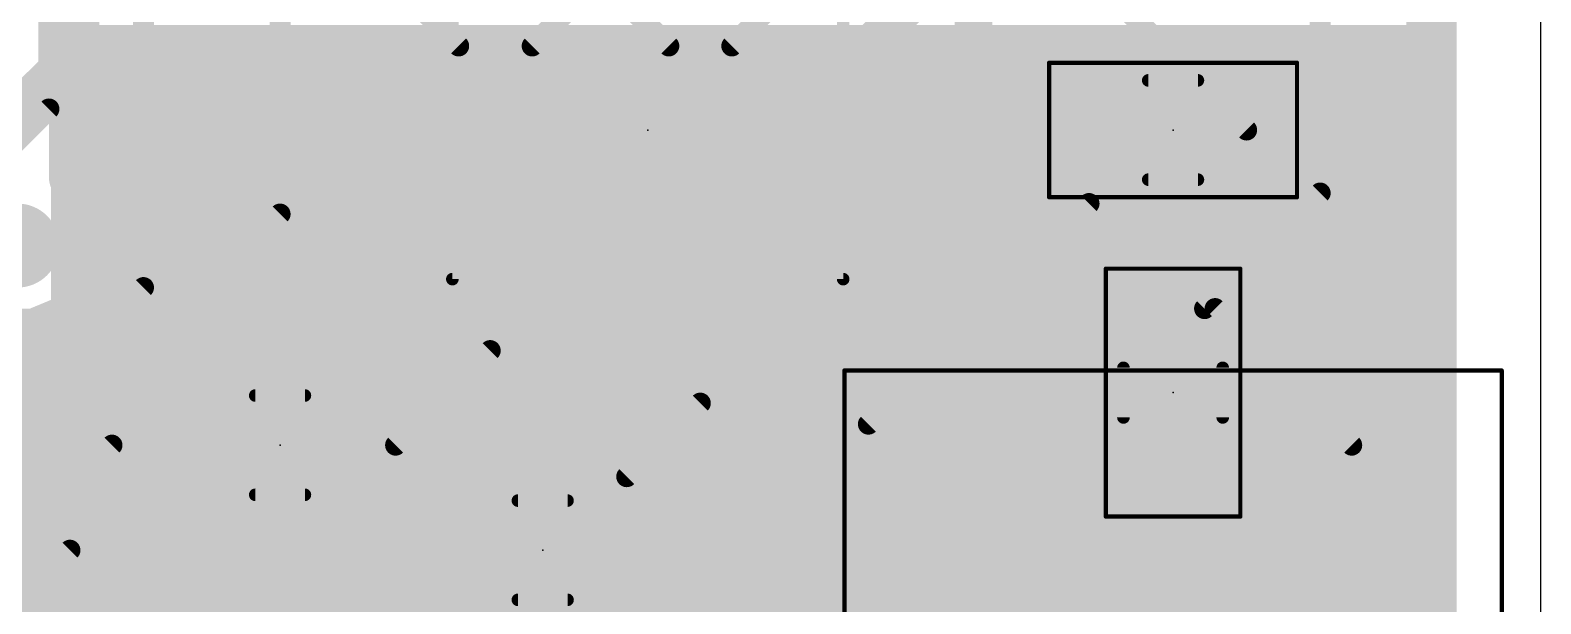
# Model space of a CAD drawing. Extents: x -0.2 to 38.1, y -0.7 to 65.1.
# Drawn here: x 18.57 to 36.83, y 31.1 to 38.04 of the extents above; entities that cross this region are included whole.
import ezdxf

# ---------------------------------------------------------------- set-up
doc = ezdxf.new("R2010")
doc.units = 0
for name, color, linetype in [('1', 22, 'CONTINUOUS'), ('16', 175, 'CONTINUOUS'), ('18', 82, 'CONTINUOUS'), ('20', 7, 'CONTINUOUS'), ('21', 253, 'CONTINUOUS'), ('23', 7, 'CONTINUOUS'), ('39', 22, 'CONTINUOUS'), ('51', 253, 'CONTINUOUS')]:
    doc.layers.add(name, color=color, linetype=linetype)

# ---------------------------------------------------------------- blocks, each defined once
blk = doc.blocks.new('RECT')
blk.add_solid([(-0.5, -0.5), (0.5, -0.5), (-0.5, 0.5), (0.5, 0.5)])
blk = doc.blocks.new('ROUNDV')
at = {"const_width": 0.5}
blk.add_lwpolyline([(0, -0.25, 1), (0, 0.25, 1), (0, -0.25)], format="xyb", dxfattribs=at)

msp = doc.modelspace()

# ---------------------------------------------------------------- linework, layer by layer
at = {"layer": '1'}
for points, const_width in [([(18.796, 37.084), (18.796, 44.196)], 0.254), ([(19.939, 34.925), (19.939, 43.815)], 0.254), ([(21.59, 35.814), (21.59, 39.74)], 0.254), ([(34.163, 36.068), (34.163, 39.624)], 0.254), ([(25.4, 38.608), (24.638, 37.846)], 0.254), ([(26.289, 37.846), (25.4, 38.735)], 0.254), ([(27.94, 38.735), (27.051, 37.846)], 0.254), ([(27.94, 37.084), (29.464, 38.608)], 0.4572), ([(33.274, 36.83), (31.496, 38.608)], 0.254), ([(23.749, 37.846), (23.368, 38.227)], 0.254), ([(24.638, 37.846), (23.749, 37.846)], 0.254), ([(27.051, 37.846), (26.289, 37.846)], 0.254), ([(27.94, 35.814), (27.94, 37.084)], 0.4572), ([(12.954, 31.242), (18.796, 37.084)], 0.254), ([(31.369, 35.941), (31.369, 36.83)], 0.254), ([(31.369, 36.83), (31.485, 36.83)], 0.254), ([(33.274, 36.83), (33.285, 36.83)], 0.254), ([(32.766, 34.671), (34.163, 36.068)], 0.254), ([(26.162, 35.814), (25.4, 35.052)], 0.4572), ([(27.94, 35.814), (26.162, 35.814)], 0.4572), ([(27.94, 34.2138), (27.94, 35.814)], 0.4572), ([(28.702, 33.274), (31.369, 35.941)], 0.254), ([(16.129, 30.353), (21.59, 35.814)], 0.254), ([(25.4, 35.052), (25.4, 34.2138)], 0.4572), ([(15.24, 30.226), (19.939, 34.925)], 0.254), ([(32.385, 34.671), (32.766, 34.671)], 0.254), ([(32.385, 34.671), (32.385, 34.555)], 0.254), ([(32.893, 34.671), (32.385, 34.555)], 0.254), ([(32.893, 34.671), (34.544, 33.02)], 0.254), ([(24.13, 34.163), (24.13, 34.2138)], 0.254), ([(26.67, 34.2138), (26.67, 33.528)], 0.254), ([(27.813, 34.036), (27.94, 34.2138)], 0.4572), ([(24.13, 34.163), (22.987, 33.02)], 0.254), ([(27.813, 34.036), (27.813, 33.147)], 0.4572), ([(26.67, 33.528), (25.781, 32.639)], 0.254), ([(27.813, 33.147), (26.67, 32.004)], 0.4572), ([(28.702, 30.48), (28.702, 33.274)], 0.254), ([(16.891, 30.353), (19.558, 33.02)], 0.254), ([(19.558, 33.02), (20.69, 33.02)], 0.254), ([(22.987, 33.02), (22.49, 33.02)], 0.254), ([(34.544, 33.02), (34.544, 32.766)], 0.254), ([(30.099, 32.512), (30.105, 32.74)], 0.4572), ([(30.226, 32.766), (30.105, 32.74)], 0.4572), ([(30.226, 32.766), (32.385, 32.766)], 0.5588), ([(32.385, 32.766), (32.385, 32.755)], 0.4572), ([(34.544, 32.766), (34.665, 32.74)], 0.254), ([(25.781, 32.639), (25.781, 31.75)], 0.254), ([(30.099, 30.607), (30.099, 32.512)], 0.5588), ([(26.67, 32.004), (26.67, 30.11)], 0.4572), ([(17.653, 30.353), (19.05, 31.75)], 0.254), ([(19.05, 31.75), (23.865, 31.75)], 0.254), ([(25.781, 31.75), (25.665, 31.75)], 0.254)]:
    msp.add_lwpolyline(points, dxfattribs=dict(at, const_width=const_width))
for points, const_width in [([(23.749, 37.9095, 1), (23.749, 37.7825)], 0.127), ([(23.7041, 37.8011, 1), (23.7939, 37.8909)], 0.127), ([(24.5931, 37.8909, 1), (24.6829, 37.8011)], 0.127), ([(24.638, 37.7825, 1), (24.638, 37.9095)], 0.127), ([(26.289, 37.9095, 1), (26.289, 37.7825)], 0.127), ([(26.2441, 37.8011, 1), (26.3339, 37.8909)], 0.127), ([(27.0061, 37.8909, 1), (27.0959, 37.8011)], 0.127), ([(27.051, 37.7825, 1), (27.051, 37.9095)], 0.127), ([(28.0543, 37.084, 1), (27.8257, 37.084)], 0.2286), ([(27.8592, 37.1648, 1), (28.0208, 37.0032)], 0.2286), ([(18.7325, 37.084, 1), (18.8595, 37.084)], 0.127), ([(18.8409, 37.0391, 1), (18.7511, 37.1289)], 0.127), ([(31.4325, 36.83, 1), (31.3055, 36.83)], 0.127), ([(31.369, 36.8935, 1), (31.369, 36.7665)], 0.127), ([(31.485, 36.7665, 1), (31.485, 36.8935)], 0.127), ([(33.274, 36.8935, 1), (33.274, 36.7665)], 0.127), ([(33.2291, 36.7851, 1), (33.3189, 36.8749)], 0.127), ([(33.285, 36.7665, 1), (33.285, 36.8935)], 0.127), ([(34.2079, 36.0231, 1), (34.1181, 36.1129)], 0.127), ([(26.162, 35.9283, 1), (26.162, 35.6997)], 0.2286), ([(26.2428, 35.7332, 1), (26.0812, 35.8948)], 0.2286), ([(28.0543, 35.814, 1), (27.8257, 35.814)], 0.2286), ([(27.94, 35.6997, 1), (27.94, 35.9283)], 0.2286), ([(31.3055, 35.941, 1), (31.4325, 35.941)], 0.127), ([(31.4139, 35.8961, 1), (31.3241, 35.9859)], 0.127), ([(34.0995, 36.068, 1), (34.2265, 36.068)], 0.127), ([(21.5265, 35.814, 1), (21.6535, 35.814)], 0.127), ([(21.6349, 35.7691, 1), (21.5451, 35.8589)], 0.127), ([(27.8257, 35.814, 1), (28.0543, 35.814)], 0.2286), ([(25.5143, 35.052, 1), (25.2857, 35.052)], 0.2286), ([(25.3192, 35.1328, 1), (25.4808, 34.9712)], 0.2286), ([(19.8755, 34.925, 1), (20.0025, 34.925)], 0.127), ([(19.9839, 34.8801, 1), (19.8941, 34.9699)], 0.127), ([(32.385, 34.7345, 1), (32.385, 34.6075)], 0.127), ([(32.4485, 34.671, 1), (32.3215, 34.671)], 0.127), ([(32.7211, 34.7159, 1), (32.8109, 34.6261)], 0.127), ([(32.766, 34.6075, 1), (32.766, 34.7345)], 0.127), ([(32.9379, 34.7159, 1), (32.8481, 34.6261)], 0.127), ([(32.9071, 34.6091, 1), (32.8789, 34.7329)], 0.127), ([(32.3709, 34.6169, 1), (32.3991, 34.4931)], 0.127), ([(32.3215, 34.555, 1), (32.4485, 34.555)], 0.127), ([(24.1935, 34.2138, 1), (24.0665, 34.2138)], 0.127), ([(26.7335, 34.2138, 1), (26.6065, 34.2138)], 0.127), ([(28.033, 34.1474, 1), (27.847, 34.2802)], 0.2286), ([(24.0665, 34.163, 1), (24.1935, 34.163)], 0.127), ([(24.1749, 34.1181, 1), (24.0851, 34.2079)], 0.127), ([(25.2857, 34.2138, 1), (25.5143, 34.2138)], 0.2286), ([(27.9273, 34.036, 1), (27.6987, 34.036)], 0.2286), ([(27.72, 34.1024, 1), (27.906, 33.9696)], 0.2286), ([(27.8257, 34.2138, 1), (28.0543, 34.2138)], 0.2286), ([(26.7149, 33.4831, 1), (26.6251, 33.5729)], 0.127), ([(26.6065, 33.528, 1), (26.7335, 33.528)], 0.127), ([(27.6987, 33.147, 1), (27.9273, 33.147)], 0.2286), ([(27.8938, 33.0662, 1), (27.7322, 33.2278)], 0.2286), ([(28.7655, 33.274, 1), (28.6385, 33.274)], 0.127), ([(28.6571, 33.3189, 1), (28.7469, 33.2291)], 0.127), ([(19.558, 33.0835, 1), (19.558, 32.9565)], 0.127), ([(19.6029, 32.9751, 1), (19.5131, 33.0649)], 0.127), ([(20.69, 32.9565, 1), (20.69, 33.0835)], 0.127), ([(22.49, 33.0835, 1), (22.49, 32.9565)], 0.127), ([(22.9421, 33.0649, 1), (23.0319, 32.9751)], 0.127), ([(22.987, 32.9565, 1), (22.987, 33.0835)], 0.127), ([(34.6075, 33.02, 1), (34.4805, 33.02)], 0.127), ([(34.4991, 32.9751, 1), (34.5889, 33.0649)], 0.127), ([(30.2193, 32.737, 1), (29.9907, 32.743)], 0.2286), ([(30.081, 32.8517, 1), (30.129, 32.6283)], 0.2286), ([(30.226, 32.9057, 1), (30.226, 32.6263)], 0.2794), ([(30.25, 32.6543, 1), (30.202, 32.8777)], 0.2286), ([(32.4993, 32.766, 1), (32.2707, 32.766)], 0.2286), ([(32.2707, 32.755, 1), (32.4993, 32.755)], 0.2286), ([(32.385, 32.6263, 1), (32.385, 32.9057)], 0.2794), ([(34.5573, 32.8281, 1), (34.5307, 32.7039)], 0.127), ([(25.8445, 32.639, 1), (25.7175, 32.639)], 0.127), ([(25.7361, 32.6839, 1), (25.8259, 32.5941)], 0.127), ([(30.2387, 32.512, 1), (29.9593, 32.512)], 0.2794), ([(34.4805, 32.766, 1), (34.6075, 32.766)], 0.127), ([(34.6517, 32.6779, 1), (34.6783, 32.8021)], 0.127), ([(29.9847, 32.515, 1), (30.2133, 32.509)], 0.2286), ([(26.7843, 32.004, 1), (26.5557, 32.004)], 0.2286), ([(26.5892, 32.0848, 1), (26.7508, 31.9232)], 0.2286), ([(19.05, 31.8135, 1), (19.05, 31.6865)], 0.127), ([(19.0949, 31.7051, 1), (19.0051, 31.7949)], 0.127), ([(23.865, 31.6865, 1), (23.865, 31.8135)], 0.127), ([(25.665, 31.8135, 1), (25.665, 31.6865)], 0.127), ([(25.7175, 31.75, 1), (25.8445, 31.75)], 0.127), ([(25.781, 31.6865, 1), (25.781, 31.8135)], 0.127)]:
    msp.add_lwpolyline(points, format="xyb", dxfattribs=dict(at, const_width=const_width))
at = {"layer": '16', "const_width": 0.6096}
for points in [[(35.5092, 51.9785), (35.5092, 10.7188)], [(19.1008, 36.2559), (19.1008, 51.1716)], [(19.1008, 37.7952), (35.5092, 37.7952)], [(19.1008, 37.1856), (35.5092, 37.1856)], [(19.1008, 36.576), (35.5092, 36.576)], [(19.3194, 36.0373), (19.1008, 36.2559)], [(19.4818, 35.6452), (19.3194, 36.0373)], [(19.3488, 35.9664), (35.5092, 35.9664)], [(19.4818, 35.2208), (19.4818, 35.6452)], [(19.4818, 35.3568), (35.5092, 35.3568)], [(19.3194, 34.8287), (19.4818, 35.2208)], [(19.0193, 34.5286), (19.3194, 34.8287)], [(19.2379, 34.7472), (35.5092, 34.7472)], [(18.6272, 34.3662), (19.0193, 34.5286)], [(18.2028, 34.3662), (18.6272, 34.3662)], [(1.3208, 34.1376), (35.5092, 34.1376)], [(1.3208, 33.528), (35.5092, 33.528)], [(1.3208, 32.9184), (35.5092, 32.9184)], [(1.3208, 32.3088), (35.5092, 32.3088)], [(1.3208, 31.6992), (35.5092, 31.6992)], [(1.3208, 31.0896), (35.5092, 31.0896)]]:
    msp.add_lwpolyline(points, dxfattribs=at)
at = {"layer": '16', "const_width": 0.3048}
for points in [[(19.1008, 37.9476, 1), (19.1008, 37.6428)], [(35.5092, 37.6428, 1), (35.5092, 37.9476)], [(19.1008, 37.338, 1), (19.1008, 37.0332)], [(35.5092, 37.0332, 1), (35.5092, 37.338)], [(19.1008, 36.7284, 1), (19.1008, 36.4236)], [(35.5092, 36.4236, 1), (35.5092, 36.7284)], [(19.2086, 36.3636, 1), (18.993, 36.1481)], [(18.9484, 36.2559, 1), (19.2532, 36.2559)], [(19.4602, 36.0956, 1), (19.1786, 35.979)], [(19.3488, 36.1188, 1), (19.3488, 35.814)], [(19.2116, 35.9295, 1), (19.4272, 36.1451)], [(35.5092, 35.814, 1), (35.5092, 36.1188)], [(19.6342, 35.6452, 1), (19.3294, 35.6452)], [(19.341, 35.5869, 1), (19.6226, 35.7035)], [(19.4818, 35.5092, 1), (19.4818, 35.2044)], [(35.5092, 35.2044, 1), (35.5092, 35.5092)], [(19.6226, 35.1625, 1), (19.341, 35.2791)], [(19.3294, 35.2208, 1), (19.6342, 35.2208)], [(19.4272, 34.7209, 1), (19.2116, 34.9365)], [(19.2379, 34.8996, 1), (19.2379, 34.5948)], [(19.1786, 34.887, 1), (19.4602, 34.7704)], [(35.5092, 34.5948, 1), (35.5092, 34.8996)], [(18.9115, 34.6364, 1), (19.1271, 34.4208)], [(19.0776, 34.3878, 1), (18.961, 34.6694)], [(18.5689, 34.507, 1), (18.6855, 34.2254)], [(18.6272, 34.2138, 1), (18.6272, 34.5186)], [(35.5092, 33.9852, 1), (35.5092, 34.29)], [(35.5092, 33.3756, 1), (35.5092, 33.6804)], [(35.5092, 32.766, 1), (35.5092, 33.0708)], [(35.5092, 32.1564, 1), (35.5092, 32.4612)], [(35.5092, 31.5468, 1), (35.5092, 31.8516)], [(35.5092, 30.9372, 1), (35.5092, 31.242)]]:
    msp.add_lwpolyline(points, format="xyb", dxfattribs=at)
at = {"layer": '20'}
msp.add_line((36.83, 0), (36.83, 64.77), dxfattribs=at)
at = {"layer": '21'}
for points, const_width in [([(19.05, 37.719), (19.05, 45.72)], 0.4572), ([(29.972, 41.275), (29.972, 34.798)], 0.4572), ([(23.673, 38.633), (23.673, 35.027)], 0.1524), ([(28.397, 35.027), (28.397, 38.633)], 0.1524), ([(17.907, 36.576), (19.05, 37.719)], 0.4572), ([(19.05, 37.719), (19.05, 32.131)], 0.4572), ([(32.085, 37.43), (32.685, 37.43)], 0.1524), ([(32.085, 36.23), (32.685, 36.23)], 0.1524), ([(29.972, 34.798), (28.829, 33.655)], 0.4572), ([(31.785, 33.355), (31.785, 33.955)], 0.1524), ([(32.985, 33.355), (32.985, 33.955)], 0.1524), ([(28.829, 33.655), (28.829, 31.75)], 0.4572), ([(21.29, 33.62), (21.89, 33.62)], 0.1524), ([(20.955, 30.226), (19.05, 32.131)], 0.4572), ([(21.29, 32.42), (21.89, 32.42)], 0.1524), ([(24.465, 32.35), (25.065, 32.35)], 0.1524), ([(28.448, 31.369), (28.829, 31.75)], 0.4572), ([(28.448, 31.369), (27.94, 30.861)], 0.4572), ([(28.448, 21.717), (28.448, 31.369)], 0.4572), ([(24.465, 31.15), (25.065, 31.15)], 0.1524)]:
    msp.add_lwpolyline(points, dxfattribs=dict(at, const_width=const_width))
for points, const_width in [([(19.1643, 37.719, 1), (18.9357, 37.719)], 0.2286), ([(18.9357, 37.719, 1), (19.1643, 37.719)], 0.2286), ([(19.1308, 37.6382, 1), (18.9692, 37.7998)], 0.2286), ([(32.085, 37.4681, 1), (32.085, 37.3919)], 0.0762), ([(32.685, 37.3919, 1), (32.685, 37.4681)], 0.0762), ([(32.085, 36.2681, 1), (32.085, 36.1919)], 0.0762), ([(32.685, 36.1919, 1), (32.685, 36.2681)], 0.0762), ([(24.2316, 35.6958, 1), (24.2316, 35.983, 1), (24.2316, 35.6958)], 0.2032), ([(23.6349, 35.027, 1), (23.7111, 35.027)], 0.0762), ([(28.3589, 35.027, 1), (28.4351, 35.027)], 0.0762), ([(29.8577, 34.798, 1), (30.0863, 34.798)], 0.2286), ([(30.0528, 34.7172, 1), (29.8912, 34.8788)], 0.2286), ([(31.8231, 33.955, 1), (31.7469, 33.955)], 0.0762), ([(33.0231, 33.955, 1), (32.9469, 33.955)], 0.0762), ([(28.9433, 33.655, 1), (28.7147, 33.655)], 0.2286), ([(28.7482, 33.7358, 1), (28.9098, 33.5742)], 0.2286), ([(21.29, 33.6581, 1), (21.29, 33.5819)], 0.0762), ([(21.89, 33.5819, 1), (21.89, 33.6581)], 0.0762), ([(31.7469, 33.355, 1), (31.8231, 33.355)], 0.0762), ([(32.9469, 33.355, 1), (33.0231, 33.355)], 0.0762), ([(19.1308, 32.2118, 1), (18.9692, 32.0502)], 0.2286), ([(21.29, 32.4581, 1), (21.29, 32.3819)], 0.0762), ([(21.89, 32.3819, 1), (21.89, 32.4581)], 0.0762), ([(24.465, 32.3881, 1), (24.465, 32.3119)], 0.0762), ([(25.065, 32.3119, 1), (25.065, 32.3881)], 0.0762), ([(18.9357, 32.131, 1), (19.1643, 32.131)], 0.2286), ([(28.9098, 31.6692, 1), (28.7482, 31.8308)], 0.2286), ([(28.7147, 31.75, 1), (28.9433, 31.75)], 0.2286), ([(28.5623, 31.369, 1), (28.3337, 31.369)], 0.2286), ([(28.5288, 31.2882, 1), (28.3672, 31.4498)], 0.2286), ([(28.3672, 31.4498, 1), (28.5288, 31.2882)], 0.2286), ([(24.465, 31.1881, 1), (24.465, 31.1119)], 0.0762), ([(25.065, 31.1119, 1), (25.065, 31.1881)], 0.0762)]:
    msp.add_lwpolyline(points, format="xyb", dxfattribs=dict(at, const_width=const_width))
at = {"layer": '23'}
for p in [(26.035, 36.83), (32.385, 36.83), (32.385, 33.655), (21.59, 33.02), (24.765, 31.75)]:
    msp.add_point(p, dxfattribs=at)
at = {"layer": '39', "const_width": 0.0508}
for points in [[(30.8864, 37.6428), (33.8836, 37.6428)], [(30.8864, 36.0172), (30.8864, 37.6428)], [(33.8836, 37.6428), (33.8836, 36.0172)], [(33.8836, 36.0172), (30.8864, 36.0172)], [(31.5722, 32.1564), (31.5722, 35.1536)], [(31.5722, 35.1536), (33.1978, 35.1536)], [(33.1978, 35.1536), (33.1978, 32.1564)], [(28.412, 33.923), (36.358, 33.923)], [(28.412, 21.957), (28.412, 33.923)], [(36.358, 33.923), (36.358, 21.957)], [(33.1978, 32.1564), (31.5722, 32.1564)]]:
    msp.add_lwpolyline(points, dxfattribs=at)
at = {"layer": '39', "const_width": 0.0254}
for points in [[(30.8864, 37.6555, 1), (30.8864, 37.6301)], [(30.8991, 37.6428, 1), (30.8737, 37.6428)], [(33.8963, 37.6428, 1), (33.8709, 37.6428)], [(33.8836, 37.6301, 1), (33.8836, 37.6555)], [(30.8864, 36.0299, 1), (30.8864, 36.0045)], [(30.8737, 36.0172, 1), (30.8991, 36.0172)], [(33.8709, 36.0172, 1), (33.8963, 36.0172)], [(33.8836, 36.0045, 1), (33.8836, 36.0299)], [(31.5849, 35.1536, 1), (31.5595, 35.1536)], [(31.5722, 35.1663, 1), (31.5722, 35.1409)], [(33.2105, 35.1536, 1), (33.1851, 35.1536)], [(33.1978, 35.1409, 1), (33.1978, 35.1663)], [(28.412, 33.9357, 1), (28.412, 33.9103)], [(28.4247, 33.923, 1), (28.3993, 33.923)], [(36.3707, 33.923, 1), (36.3453, 33.923)], [(36.358, 33.9103, 1), (36.358, 33.9357)], [(31.5722, 32.1691, 1), (31.5722, 32.1437)], [(31.5595, 32.1564, 1), (31.5849, 32.1564)], [(33.1851, 32.1564, 1), (33.2105, 32.1564)], [(33.1978, 32.1437, 1), (33.1978, 32.1691)]]:
    msp.add_lwpolyline(points, format="xyb", dxfattribs=at)
at = {"layer": '51', "const_width": 0.1524}
msp.add_lwpolyline([(23.673, 35.027), (28.397, 35.027)], dxfattribs=at)
at = {"layer": '51', "const_width": 0.0762}
for points in [[(23.673, 35.0651, 1), (23.673, 34.9889)], [(28.397, 34.9889, 1), (28.397, 35.0651)]]:
    msp.add_lwpolyline(points, format="xyb", dxfattribs=at)

# ---------------------------------------------------------------- block references
at = {"layer": '1'}
for p, xscale, yscale in [((31.485, 36.83), 0.8, 1.2), ((33.285, 36.83), 0.8, 1.2), ((24.13, 34.2138), 0.6096, 2.2098), ((25.4, 34.2138), 0.6096, 2.2098), ((26.67, 34.2138), 0.6096, 2.2098), ((27.94, 34.2138), 0.6096, 2.2098), ((20.69, 33.02), 0.8, 1.2), ((22.49, 33.02), 0.8, 1.2), ((23.865, 31.75), 0.8, 1.2), ((25.665, 31.75), 0.8, 1.2)]:
    msp.add_blockref('RECT', p, dxfattribs=dict(at, xscale=xscale, yscale=yscale))
at = {"layer": '1', "xscale": 0.8, "yscale": 1.2, "rotation": 90}
for p in [(32.385, 34.555), (32.385, 32.755)]:
    msp.add_blockref('RECT', p, dxfattribs=at)
at = {"layer": '1', "yscale": 1.6, "rotation": 180}
for p in [(30.105, 32.74), (34.665, 32.74)]:
    msp.add_blockref('RECT', p, dxfattribs=at)
at = {"layer": '18', "xscale": 1.016, "yscale": 1.016}
msp.add_blockref('ROUNDV', (18.415, 35.433), dxfattribs=at)
msp.add_blockref('ROUNDV', (18.415, 35.433), dxfattribs=at)
at = {"layer": '51', "xscale": 0.3556, "yscale": 1.016}
for p in [(24.13, 34.4678), (25.4, 34.4678), (26.67, 34.4678), (27.94, 34.4678)]:
    msp.add_blockref('RECT', p, dxfattribs=at)
at = {"layer": '51', "xscale": 0.8636, "yscale": 2.8956, "rotation": 180}
for p in [(30.099, 31.6484), (34.671, 31.6484)]:
    msp.add_blockref('RECT', p, dxfattribs=at)

doc.saveas('drawing.dxf')
